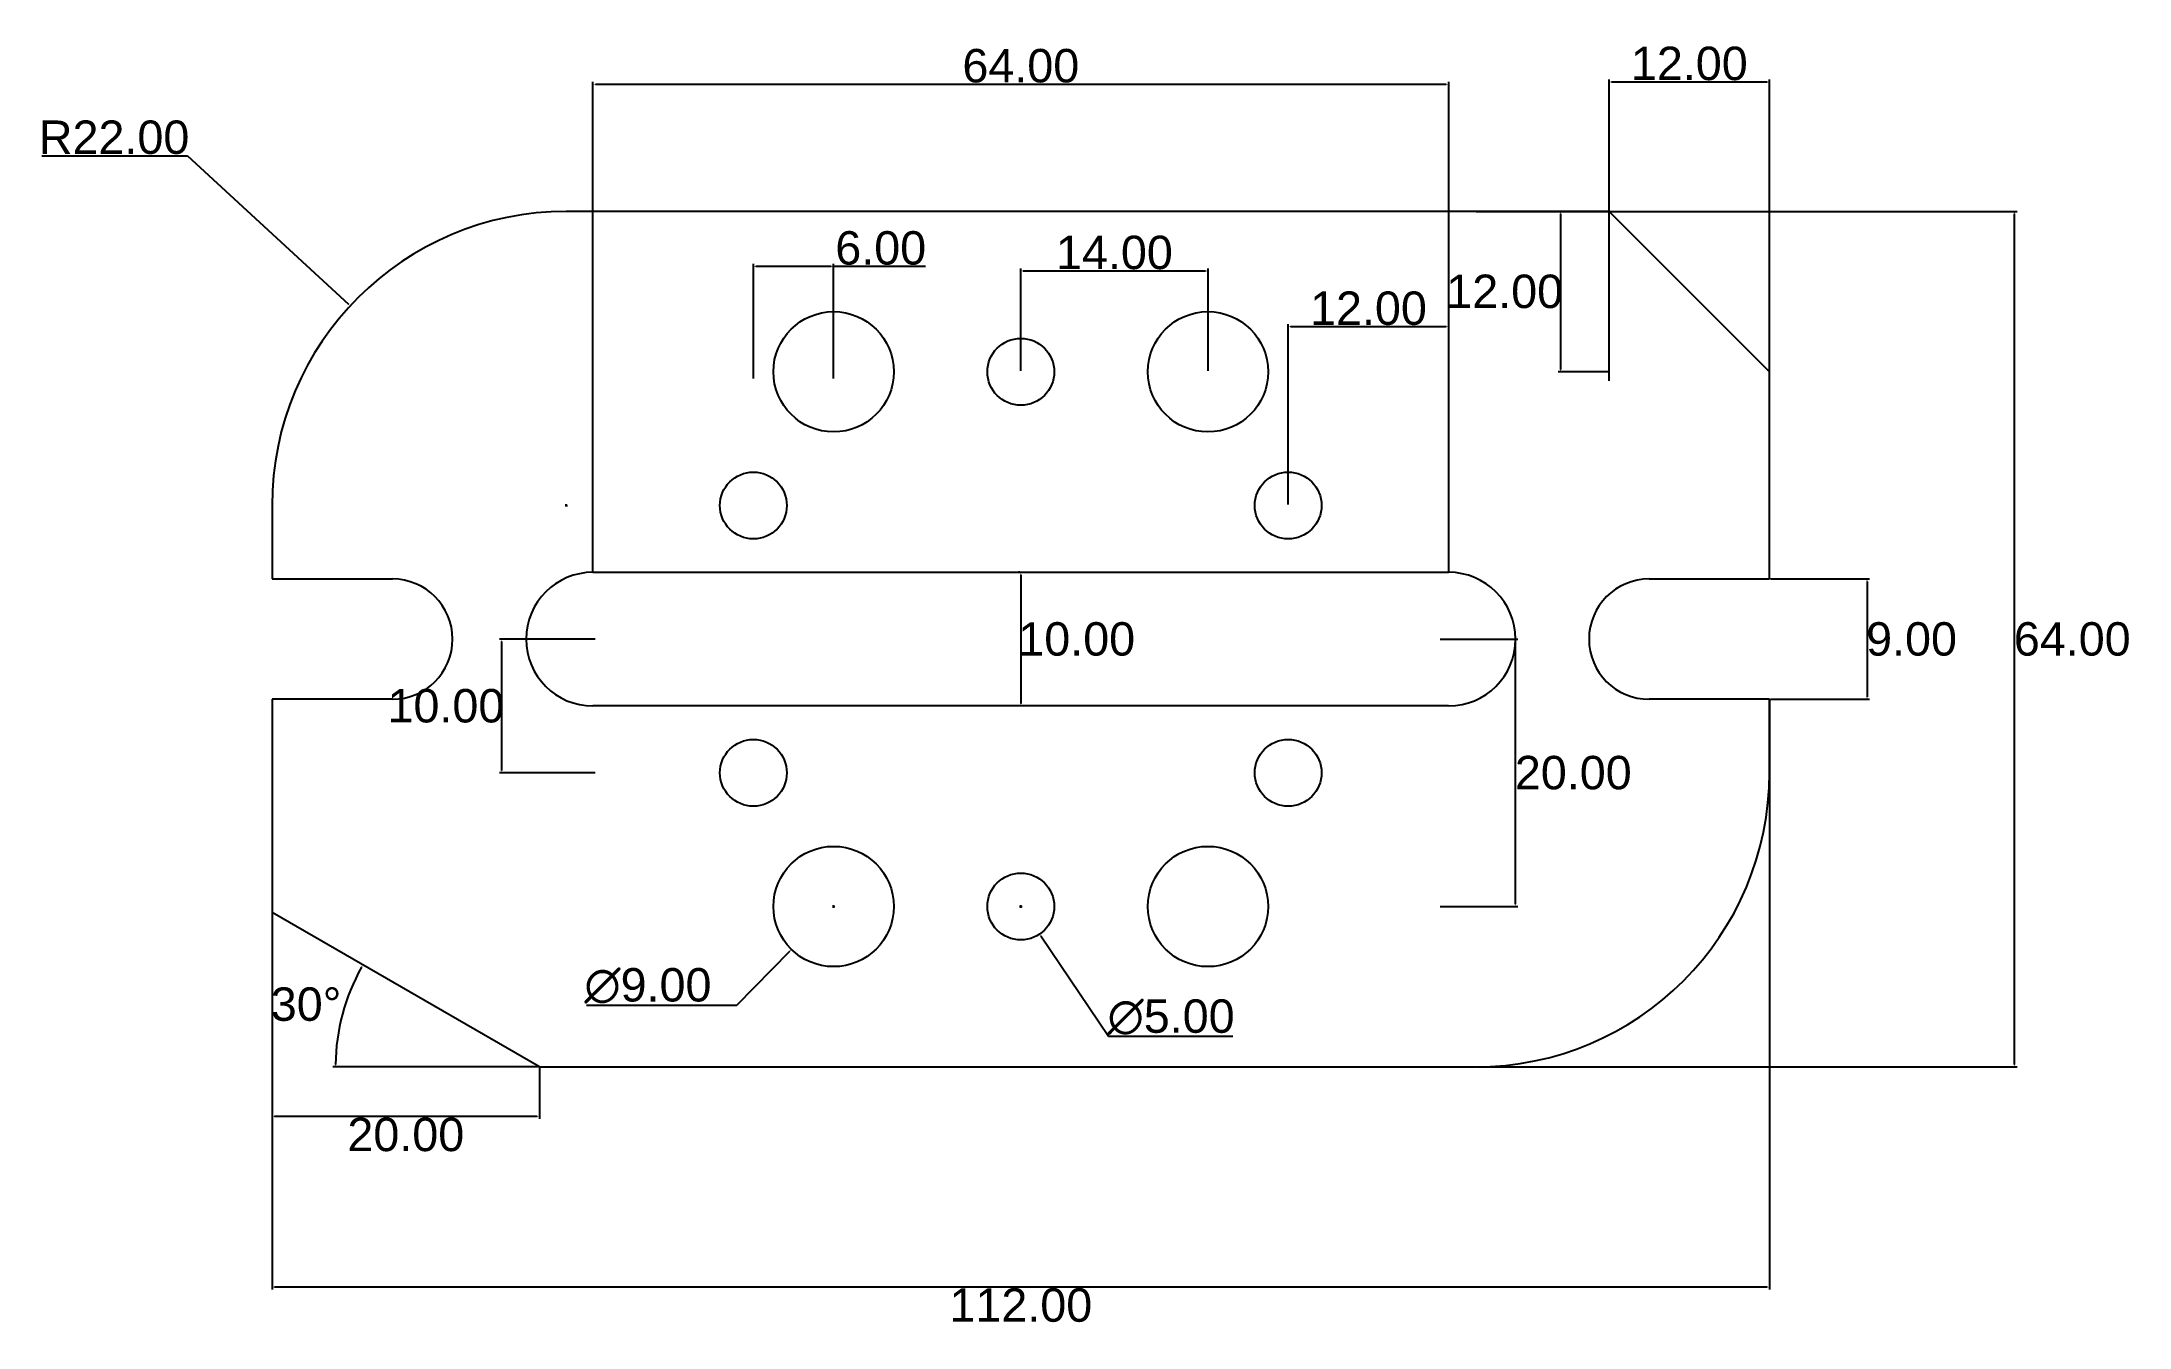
# Model space of a CAD drawing. Header units: inches. Extents: x 58 to 214, y 43 to 139.
import ezdxf

# ---------------------------------------------------------------- set-up
doc = ezdxf.new("R2010")
doc.units = ezdxf.units.IN
doc.header["$MEASUREMENT"] = 0
doc.styles.get("Standard").update_dxf_attribs({"font": 'arial.ttf'})
doc.dimstyles.get("Standard").update_dxf_attribs({"dimtxt": 2.5, "dimasz": 0.18, "dimexe": 0.18, "dimexo": 0.0625, "dimgap": 0.09, "dimtad": 2, "dimtih": 1, "dimtoh": 1, "dimzin": 0, "dimdsep": 46, "dimtxsty": 'Standard', "dimcen": 0.09, "dimclrd": 3, "dimclre": 4, "dimclrt": 1, "dimadec": 0, "dimazin": 0, "dimtfac": 1, "dimtofl": 0, "dimtmove": 0, "dimatfit": 3, "dimfxl": 1, "dimtfillclr": 1, "dimtolj": 1, "dimtzin": 0, "dimarcsym": 0})

# ---------------------------------------------------------------- blocks, each defined once
blk = doc.blocks.new('*D9')
at = {"color": 4, "lineweight": -2, "transparency": 16777216}
for p, q in [((74.82, 62.31), (74.82, 58.48)), ((94.82, 62.31), (94.82, 58.48))]:
    blk.add_line(p, q, dxfattribs=at)
at = {"color": 3, "lineweight": -2, "transparency": 16777216}
blk.add_line((94.64, 58.66), (75, 58.66), dxfattribs=at)
at = {"color": 3, "transparency": 16777216}
for points in [[(75, 58.69), (75, 58.63), (74.82, 58.66)], [(94.64, 58.69), (94.64, 58.63), (94.82, 58.66)]]:
    blk.add_solid(points, dxfattribs=at)
at = {"layer": 'Defpoints', "color": 0, "transparency": 16777216}
for p in [(74.82, 62.37), (94.82, 62.37), (74.82, 58.66)]:
    blk.add_point(p, dxfattribs=at)
at = {"color": 1, "transparency": 16777216, "insert": (84.82, 57.3), "char_height": 2.5, "attachment_point": 5}
blk.add_mtext('\\A1;20.00', dxfattribs=at)
blk = doc.blocks.new('*D10')
at = {"color": 4, "lineweight": -2, "transparency": 16777216}
for p, q in [((74.82, 89.81), (74.82, 45.72)), ((186.82, 89.81), (186.82, 45.72))]:
    blk.add_line(p, q, dxfattribs=at)
at = {"color": 3, "lineweight": -2, "transparency": 16777216}
blk.add_line((186.64, 45.9), (75, 45.9), dxfattribs=at)
at = {"color": 3, "transparency": 16777216}
for points in [[(75, 45.93), (75, 45.87), (74.82, 45.9)], [(186.64, 45.93), (186.64, 45.87), (186.82, 45.9)]]:
    blk.add_solid(points, dxfattribs=at)
at = {"layer": 'Defpoints', "color": 0, "transparency": 16777216}
for p in [(74.82, 89.87), (186.82, 89.87), (74.82, 45.9)]:
    blk.add_point(p, dxfattribs=at)
at = {"color": 1, "transparency": 16777216, "insert": (130.82, 44.54), "char_height": 2.5, "attachment_point": 5}
blk.add_mtext('\\A1;112.00', dxfattribs=at)
blk = doc.blocks.new('*D11')
at = {"color": 4, "lineweight": -2, "transparency": 16777216}
blk.add_line((94.75, 62.37), (79.37, 62.37), dxfattribs=at)
at = {"color": 3, "lineweight": -2, "transparency": 16777216}
blk.add_arc((94.82, 62.37), 15.26, 150.6757, 179.3243, dxfattribs=at)
at = {"color": 3, "transparency": 16777216}
for points in [[(81.48, 69.86), (81.54, 69.83), (81.6, 70)], [(79.58, 62.55), (79.52, 62.55), (79.55, 62.37)]]:
    blk.add_solid(points, dxfattribs=at)
at = {"layer": 'Defpoints', "color": 0, "transparency": 16777216}
for p in [(74.82, 73.92), (80.47, 67.59), (94.82, 62.37), (94.82, 62.37), (164.82, 62.37)]:
    blk.add_point(p, dxfattribs=at)
at = {"color": 1, "transparency": 16777216, "insert": (77.36, 67.05), "char_height": 2.5, "attachment_point": 5}
blk.add_mtext('\\A1;30°', dxfattribs=at)
blk = doc.blocks.new('*D12')
at = {"color": 4, "lineweight": -2, "transparency": 16777216}
for p, q in [((116.73, 74.37), (116.91, 74.37)), ((116.82, 74.28), (116.82, 74.46))]:
    blk.add_line(p, q, dxfattribs=at)
at = {"color": 3, "lineweight": -2, "transparency": 16777216}
for p, q in [((109.57, 67), (113.54, 71.03)), ((98.33, 67), (109.57, 67))]:
    blk.add_line(p, q, dxfattribs=at)
at = {"color": 3, "transparency": 16777216}
blk.add_solid([(113.51, 71.05), (113.56, 71.01), (113.66, 71.16)], dxfattribs=at)
at = {"layer": 'Defpoints', "color": 0, "transparency": 16777216}
for p in [(119.97, 77.58), (113.66, 71.16)]:
    blk.add_point(p, dxfattribs=at)
at = {"color": 1, "transparency": 16777216, "insert": (102.93, 68.43), "char_height": 2.5, "attachment_point": 5}
blk.add_mtext('\\A1;∅9.00', dxfattribs=at)
blk = doc.blocks.new('*D13')
at = {"color": 4, "lineweight": -2, "transparency": 16777216}
for p, q in [((130.73, 74.37), (130.91, 74.37)), ((130.82, 74.28), (130.82, 74.46))]:
    blk.add_line(p, q, dxfattribs=at)
at = {"color": 3, "lineweight": -2, "transparency": 16777216}
for p, q in [((137.37, 64.65), (132.32, 72.15)), ((146.67, 64.65), (137.37, 64.65))]:
    blk.add_line(p, q, dxfattribs=at)
at = {"color": 3, "transparency": 16777216}
blk.add_solid([(132.34, 72.16), (132.29, 72.13), (132.21, 72.3)], dxfattribs=at)
at = {"layer": 'Defpoints', "color": 0, "transparency": 16777216}
for p in [(129.42, 76.44), (132.21, 72.3)]:
    blk.add_point(p, dxfattribs=at)
at = {"color": 1, "transparency": 16777216, "insert": (142.06, 66.09), "char_height": 2.5, "attachment_point": 5}
blk.add_mtext('\\A1;∅5.00', dxfattribs=at)
blk = doc.blocks.new('*D14')
at = {"color": 4, "lineweight": -2, "transparency": 16777216}
for p, q in [((162.18, 94.37), (168, 94.37)), ((162.18, 74.37), (168, 74.37))]:
    blk.add_line(p, q, dxfattribs=at)
at = {"color": 3, "lineweight": -2, "transparency": 16777216}
blk.add_line((167.82, 74.55), (167.82, 94.19), dxfattribs=at)
at = {"color": 3, "transparency": 16777216}
for points in [[(167.79, 94.19), (167.85, 94.19), (167.82, 94.37)], [(167.79, 74.55), (167.85, 74.55), (167.82, 74.37)]]:
    blk.add_solid(points, dxfattribs=at)
at = {"layer": 'Defpoints', "color": 0, "transparency": 16777216}
for p in [(162.12, 94.37), (167.82, 94.37), (162.12, 74.37)]:
    blk.add_point(p, dxfattribs=at)
at = {"color": 1, "transparency": 16777216, "insert": (172.14, 84.37), "char_height": 2.5, "attachment_point": 5}
blk.add_mtext('\\A1;20.00', dxfattribs=at)
blk = doc.blocks.new('*D15')
at = {"color": 4, "lineweight": -2, "transparency": 16777216}
for p, q in [((98.98, 94.37), (91.82, 94.37)), ((98.98, 84.37), (91.82, 84.37))]:
    blk.add_line(p, q, dxfattribs=at)
at = {"color": 3, "lineweight": -2, "transparency": 16777216}
blk.add_line((92, 84.55), (92, 94.19), dxfattribs=at)
at = {"color": 3, "transparency": 16777216}
for points in [[(91.97, 94.19), (92.03, 94.19), (92, 94.37)], [(91.97, 84.55), (92.03, 84.55), (92, 84.37)]]:
    blk.add_solid(points, dxfattribs=at)
at = {"layer": 'Defpoints', "color": 0, "transparency": 16777216}
for p in [(92, 94.37), (99.05, 94.37), (99.05, 84.37)]:
    blk.add_point(p, dxfattribs=at)
at = {"color": 1, "transparency": 16777216, "insert": (87.82, 89.37), "char_height": 2.5, "attachment_point": 5}
blk.add_mtext('\\A1;10.00', dxfattribs=at)
blk = doc.blocks.new('*D16')
at = {"color": 4, "lineweight": -2, "transparency": 16777216}
for p, q in [((130.75, 99.37), (130.64, 99.37)), ((130.75, 89.37), (130.64, 89.37))]:
    blk.add_line(p, q, dxfattribs=at)
at = {"color": 3, "lineweight": -2, "transparency": 16777216}
blk.add_line((130.82, 99.19), (130.82, 89.55), dxfattribs=at)
at = {"color": 3, "transparency": 16777216}
for points in [[(130.79, 99.19), (130.85, 99.19), (130.82, 99.37)], [(130.79, 89.55), (130.85, 89.55), (130.82, 89.37)]]:
    blk.add_solid(points, dxfattribs=at)
at = {"layer": 'Defpoints', "color": 0, "transparency": 16777216}
for p in [(130.82, 99.37), (130.82, 89.37), (130.82, 89.37)]:
    blk.add_point(p, dxfattribs=at)
at = {"color": 1, "transparency": 16777216, "insert": (135, 94.37), "char_height": 2.5, "attachment_point": 5}
blk.add_mtext('\\A1;10.00', dxfattribs=at)
blk = doc.blocks.new('*D17')
at = {"color": 4, "lineweight": -2, "transparency": 16777216}
for p, q in [((186.88, 98.87), (194.29, 98.87)), ((186.88, 89.87), (194.29, 89.87))]:
    blk.add_line(p, q, dxfattribs=at)
at = {"color": 3, "lineweight": -2, "transparency": 16777216}
blk.add_line((194.11, 98.69), (194.11, 90.05), dxfattribs=at)
at = {"color": 3, "transparency": 16777216}
for points in [[(194.08, 98.69), (194.14, 98.69), (194.11, 98.87)], [(194.08, 90.05), (194.14, 90.05), (194.11, 89.87)]]:
    blk.add_solid(points, dxfattribs=at)
at = {"layer": 'Defpoints', "color": 0, "transparency": 16777216}
for p in [(186.82, 98.87), (186.82, 89.87), (194.11, 89.87)]:
    blk.add_point(p, dxfattribs=at)
at = {"color": 1, "transparency": 16777216, "insert": (197.44, 94.37), "char_height": 2.5, "attachment_point": 5}
blk.add_mtext('\\A1;9.00', dxfattribs=at)
blk = doc.blocks.new('*D18')
at = {"color": 4, "lineweight": -2, "transparency": 16777216}
for p, q in [((164.88, 126.37), (205.33, 126.37)), ((164.88, 62.37), (205.33, 62.37))]:
    blk.add_line(p, q, dxfattribs=at)
at = {"color": 3, "lineweight": -2, "transparency": 16777216}
blk.add_line((205.15, 62.55), (205.15, 126.19), dxfattribs=at)
at = {"color": 3, "transparency": 16777216}
for points in [[(205.12, 126.19), (205.18, 126.19), (205.15, 126.37)], [(205.12, 62.55), (205.18, 62.55), (205.15, 62.37)]]:
    blk.add_solid(points, dxfattribs=at)
at = {"layer": 'Defpoints', "color": 0, "transparency": 16777216}
for p in [(164.82, 126.37), (205.15, 126.37), (164.82, 62.37)]:
    blk.add_point(p, dxfattribs=at)
at = {"color": 1, "transparency": 16777216, "insert": (209.46, 94.37), "char_height": 2.5, "attachment_point": 5}
blk.add_mtext('\\A1;64.00', dxfattribs=at)
blk = doc.blocks.new('*D20')
at = {"color": 4, "lineweight": -2, "transparency": 16777216}
for p, q in [((174.82, 113.69), (174.82, 136.23)), ((186.82, 113.69), (186.82, 136.23))]:
    blk.add_line(p, q, dxfattribs=at)
at = {"color": 3, "lineweight": -2, "transparency": 16777216}
blk.add_line((175, 136.05), (186.64, 136.05), dxfattribs=at)
at = {"color": 3, "transparency": 16777216}
for points in [[(175, 136.08), (175, 136.02), (174.82, 136.05)], [(186.64, 136.08), (186.64, 136.02), (186.82, 136.05)]]:
    blk.add_solid(points, dxfattribs=at)
at = {"layer": 'Defpoints', "color": 0, "transparency": 16777216}
for p in [(186.82, 136.05), (174.82, 113.62), (186.82, 113.62)]:
    blk.add_point(p, dxfattribs=at)
at = {"color": 1, "transparency": 16777216, "insert": (180.82, 137.42), "char_height": 2.5, "attachment_point": 5}
blk.add_mtext('\\A1;12.00', dxfattribs=at)
blk = doc.blocks.new('*D21')
at = {"color": 4, "lineweight": -2, "transparency": 16777216}
for p, q in [((174.75, 126.37), (171.02, 126.37)), ((174.75, 114.37), (171.02, 114.37))]:
    blk.add_line(p, q, dxfattribs=at)
at = {"color": 3, "lineweight": -2, "transparency": 16777216}
blk.add_line((171.2, 114.55), (171.2, 126.19), dxfattribs=at)
at = {"color": 3, "transparency": 16777216}
for points in [[(171.17, 126.19), (171.23, 126.19), (171.2, 126.37)], [(171.17, 114.55), (171.23, 114.55), (171.2, 114.37)]]:
    blk.add_solid(points, dxfattribs=at)
at = {"layer": 'Defpoints', "color": 0, "transparency": 16777216}
for p in [(171.2, 126.37), (174.82, 126.37), (174.82, 114.37)]:
    blk.add_point(p, dxfattribs=at)
at = {"color": 1, "transparency": 16777216, "insert": (167.01, 120.37), "char_height": 2.5, "attachment_point": 5}
blk.add_mtext('\\A1;12.00', dxfattribs=at)
blk = doc.blocks.new('*D22')
at = {"color": 4, "lineweight": -2, "transparency": 16777216}
for p, q in [((98.82, 99.43), (98.82, 136.06)), ((162.82, 99.43), (162.82, 136.06))]:
    blk.add_line(p, q, dxfattribs=at)
at = {"color": 3, "lineweight": -2, "transparency": 16777216}
blk.add_line((99, 135.88), (162.64, 135.88), dxfattribs=at)
at = {"color": 3, "transparency": 16777216}
for points in [[(99, 135.91), (99, 135.85), (98.82, 135.88)], [(162.64, 135.91), (162.64, 135.85), (162.82, 135.88)]]:
    blk.add_solid(points, dxfattribs=at)
at = {"layer": 'Defpoints', "color": 0, "transparency": 16777216}
for p in [(162.82, 135.88), (98.82, 99.37), (162.82, 99.37)]:
    blk.add_point(p, dxfattribs=at)
at = {"color": 1, "transparency": 16777216, "insert": (130.82, 137.25), "char_height": 2.5, "attachment_point": 5}
blk.add_mtext('\\A1;64.00', dxfattribs=at)
blk = doc.blocks.new('*D23')
at = {"color": 4, "lineweight": -2, "transparency": 16777216}
for p, q in [((110.82, 113.86), (110.82, 122.44)), ((116.82, 113.86), (116.82, 122.44))]:
    blk.add_line(p, q, dxfattribs=at)
at = {"color": 3, "lineweight": -2, "transparency": 16777216}
for p, q in [((111, 122.26), (116.64, 122.26)), ((116.82, 122.26), (123.68, 122.26))]:
    blk.add_line(p, q, dxfattribs=at)
at = {"color": 3, "transparency": 16777216}
for points in [[(111, 122.29), (111, 122.23), (110.82, 122.26)], [(116.64, 122.29), (116.64, 122.23), (116.82, 122.26)]]:
    blk.add_solid(points, dxfattribs=at)
at = {"layer": 'Defpoints', "color": 0, "transparency": 16777216}
for p in [(116.82, 122.26), (110.82, 113.8), (116.82, 113.8)]:
    blk.add_point(p, dxfattribs=at)
at = {"color": 1, "transparency": 16777216, "insert": (120.34, 123.62), "char_height": 2.5, "attachment_point": 5}
blk.add_mtext('\\A1;6.00', dxfattribs=at)
blk = doc.blocks.new('*D24')
at = {"color": 4, "lineweight": -2, "transparency": 16777216}
for p, q in [((130.82, 114.43), (130.82, 122.09)), ((144.82, 114.43), (144.82, 122.09))]:
    blk.add_line(p, q, dxfattribs=at)
at = {"color": 3, "lineweight": -2, "transparency": 16777216}
blk.add_line((131, 121.91), (144.64, 121.91), dxfattribs=at)
at = {"color": 3, "transparency": 16777216}
for points in [[(131, 121.94), (131, 121.88), (130.82, 121.91)], [(144.64, 121.94), (144.64, 121.88), (144.82, 121.91)]]:
    blk.add_solid(points, dxfattribs=at)
at = {"layer": 'Defpoints', "color": 0, "transparency": 16777216}
for p in [(144.82, 121.91), (130.82, 114.37), (144.82, 114.37)]:
    blk.add_point(p, dxfattribs=at)
at = {"color": 1, "transparency": 16777216, "insert": (137.82, 123.28), "char_height": 2.5, "attachment_point": 5}
blk.add_mtext('\\A1;14.00', dxfattribs=at)
blk = doc.blocks.new('*D25')
at = {"color": 4, "lineweight": -2, "transparency": 16777216}
for p, q in [((150.82, 104.43), (150.82, 117.93)), ((162.82, 104.43), (162.82, 117.93))]:
    blk.add_line(p, q, dxfattribs=at)
at = {"color": 3, "lineweight": -2, "transparency": 16777216}
blk.add_line((151, 117.75), (162.64, 117.75), dxfattribs=at)
at = {"color": 3, "transparency": 16777216}
for points in [[(151, 117.78), (151, 117.72), (150.82, 117.75)], [(162.64, 117.78), (162.64, 117.72), (162.82, 117.75)]]:
    blk.add_solid(points, dxfattribs=at)
at = {"layer": 'Defpoints', "color": 0, "transparency": 16777216}
for p in [(162.82, 117.75), (150.82, 104.37), (162.82, 104.37)]:
    blk.add_point(p, dxfattribs=at)
at = {"color": 1, "transparency": 16777216, "insert": (156.82, 119.11), "char_height": 2.5, "attachment_point": 5}
blk.add_mtext('\\A1;12.00', dxfattribs=at)
blk = doc.blocks.new('*D26')
at = {"color": 3, "lineweight": -2, "transparency": 16777216}
for p, q in [((57.59, 130.53), (68.5, 130.53)), ((68.5, 130.53), (80.53, 119.42))]:
    blk.add_line(p, q, dxfattribs=at)
at = {"color": 4, "lineweight": -2, "transparency": 16777216}
for p, q in [((96.73, 104.37), (96.91, 104.37)), ((96.82, 104.28), (96.82, 104.46))]:
    blk.add_line(p, q, dxfattribs=at)
at = {"color": 3, "transparency": 16777216}
blk.add_solid([(80.55, 119.44), (80.51, 119.4), (80.66, 119.3)], dxfattribs=at)
at = {"layer": 'Defpoints', "color": 0, "transparency": 16777216}
for p in [(80.66, 119.3), (96.82, 104.37)]:
    blk.add_point(p, dxfattribs=at)
at = {"color": 1, "transparency": 16777216, "insert": (63, 131.9), "char_height": 2.5, "attachment_point": 5}
blk.add_mtext('\\A1;R22.00', dxfattribs=at)

msp = doc.modelspace()

# ---------------------------------------------------------------- linework, layer by layer
for p, q in [((174.817, 126.369), (96.817, 126.369)), ((186.817, 114.369), (174.817, 126.369)), ((186.817, 98.869), (186.817, 114.369)), ((74.817, 104.369), (74.817, 98.869)), ((74.817, 98.869), (83.817, 98.869)), ((98.817, 99.369), (162.817, 99.369)), ((177.817, 98.869), (186.817, 98.869)), ((83.817, 89.869), (74.817, 89.869)), ((74.817, 89.869), (74.817, 73.916)), ((162.817, 89.369), (98.817, 89.369)), ((186.817, 89.869), (177.817, 89.869)), ((186.817, 84.369), (186.817, 89.869)), ((94.817, 62.369), (74.817, 73.916)), ((94.817, 62.369), (164.817, 62.369))]:
    msp.add_line(p, q)
for centre, radius in [((116.817, 114.369), 4.5), ((144.817, 114.369), 4.5), ((130.817, 114.369), 2.5), ((130.817, 114.369), 2.5), ((110.817, 104.369), 2.5), ((150.817, 104.369), 2.5), ((110.817, 84.369), 2.5), ((150.817, 84.369), 2.5), ((116.817, 74.369), 4.5), ((144.817, 74.369), 4.5), ((130.817, 74.369), 2.5), ((130.817, 74.369), 2.5)]:
    msp.add_circle(centre, radius)
for centre, radius, start, end in [((96.817, 104.369), 22, 90, 180), ((83.817, 94.369), 4.5, 270, 90), ((98.817, 94.369), 5, 90, 270), ((162.817, 94.369), 5, 270, 90), ((177.817, 94.369), 4.5, 90, 270), ((164.817, 84.369), 22, 270, 0)]:
    msp.add_arc(centre, radius, start, end)

# ---------------------------------------------------------------- dimensions: what is measured, and where the dimension line sits
for base, p1, p2, picture, middle in [((186.817, 136.051), (174.817, 113.625), (186.817, 113.625), '*D20', (180.817, 137.418)), ((162.817, 135.884), (98.817, 99.369), (162.817, 99.369), '*D22', (130.817, 137.25)), ((116.817, 122.255), (110.817, 113.802), (116.817, 113.802), '*D23', (120.337, 123.622)), ((144.817, 121.91), (130.817, 114.369), (144.817, 114.369), '*D24', (137.817, 123.277)), ((162.817, 117.748), (150.817, 104.369), (162.817, 104.369), '*D25', (156.817, 119.114)), ((74.817, 45.902), (186.817, 89.869), (74.817, 89.869), '*D10', (130.817, 44.535)), ((74.817, 58.664), (94.817, 62.369), (74.817, 62.369), '*D9', (84.817, 57.298))]:
    dim = msp.add_linear_dim(base=base, p1=p1, p2=p2, dimstyle='Standard')
    dim.commit()
    dim.dimension.update_dxf_attribs({"geometry": picture, "text_midpoint": middle})
dim = msp.add_radius_dim(center=(96.817, 104.369), mpoint=(80.659, 119.299), dimstyle='Standard')
dim.commit()
dim.dimension.update_dxf_attribs({"geometry": '*D26', "text_midpoint": (63.001, 130.532), "dimtype": 164})
for base, p1, p2, picture, middle in [((171.201, 126.369), (174.817, 114.369), (174.817, 126.369), '*D21', (167.015, 120.369)), ((205.153, 126.369), (164.817, 62.369), (164.817, 126.369), '*D18', (209.463, 94.369)), ((130.817, 89.369), (130.817, 99.369), (130.817, 89.369), '*D16', (135.003, 94.369)), ((194.109, 89.869), (186.817, 98.869), (186.817, 89.869), '*D17', (197.441, 94.369)), ((92.001, 94.369), (99.047, 84.369), (99.047, 94.369), '*D15', (87.815, 89.369)), ((167.817, 94.369), (162.118, 74.369), (162.118, 94.369), '*D14', (172.142, 84.369))]:
    dim = msp.add_linear_dim(base=base, p1=p1, p2=p2, angle=90, dimstyle='Standard')
    dim.commit()
    dim.dimension.update_dxf_attribs({"geometry": picture, "text_midpoint": middle})
for p1, p2, picture, middle in [((119.972, 77.577), (113.662, 71.16), '*D12', (102.931, 66.996)), ((129.42, 76.442), (132.215, 72.296), '*D13', (142.064, 64.649))]:
    dim = msp.add_diameter_dim_2p(p1=p1, p2=p2, dimstyle='Standard')
    dim.commit()
    dim.dimension.update_dxf_attribs({"geometry": picture, "text_midpoint": middle, "dimtype": 163})
dim = msp.add_angular_dim_2l(base=(80.474, 67.589), line1=((94.817, 62.369), (164.817, 62.369)), line2=((94.817, 62.369), (74.817, 73.916)), dimstyle='Standard')
dim.commit()
dim.dimension.update_dxf_attribs({"geometry": '*D11', "text_midpoint": (77.36, 67.046)})

doc.saveas('drawing.dxf')
